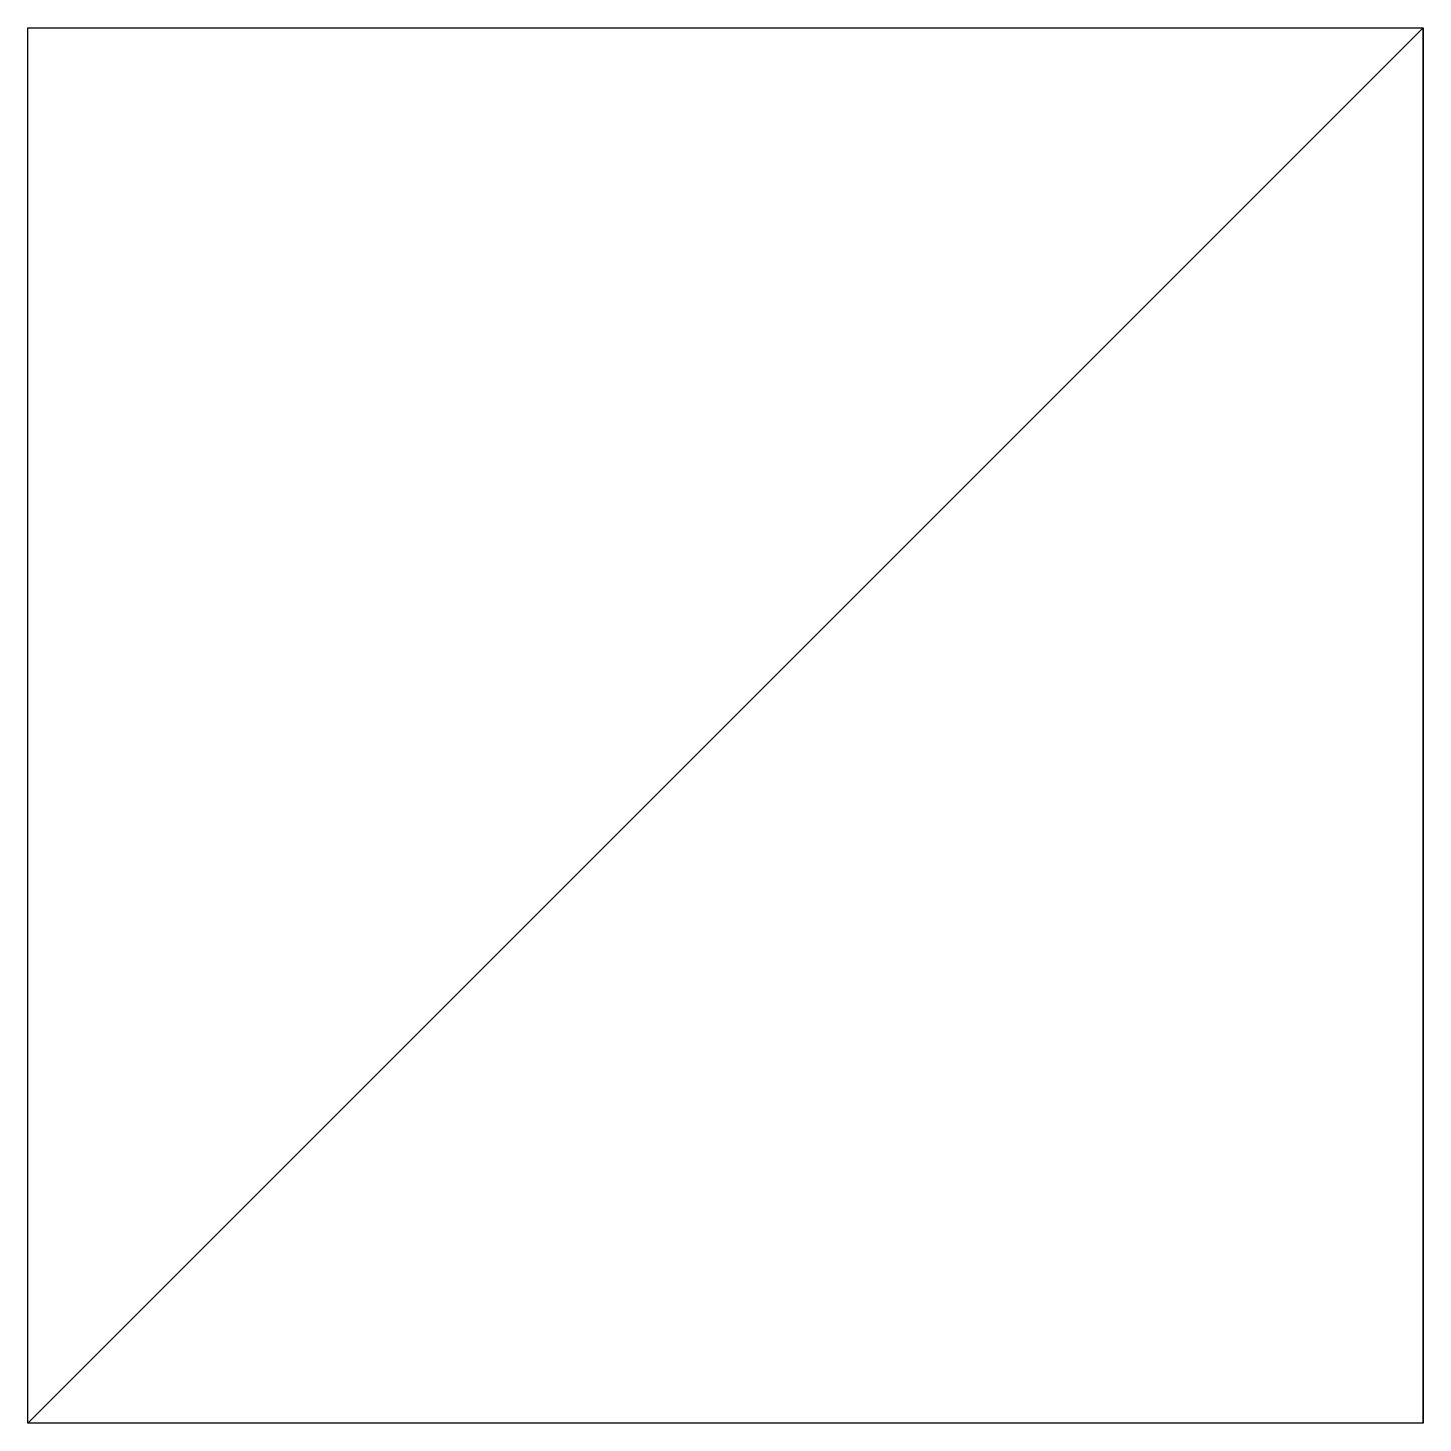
# Model space of a CAD drawing. Extents: x -0.5 to 0.5, y -0.5 to 0.5.
import ezdxf

# ---------------------------------------------------------------- set-up
doc = ezdxf.new("R2010")
doc.units = 0
doc.layers.add('_0', color=7, linetype='Continuous')

msp = doc.modelspace()

# ---------------------------------------------------------------- linework, layer by layer
at = {"layer": '_0'}
for points in [[(-0.5, 0.5, -0.5), (0.5, 0.5, -0.5), (-0.5, -0.5, -0.5), (-0.5, 0.5, -0.5)], [(-0.5, -0.5, -0.5), (0.5, 0.5, -0.5), (0.5, -0.5, -0.5), (-0.5, -0.5, -0.5)], [(0.5, -0.5, -0.5), (0.5, 0.5, 0.5), (0.5, -0.5, 0.5), (0.5, -0.5, -0.5)]]:
    msp.add_3dface(points, dxfattribs=at)

doc.saveas('drawing.dxf')
